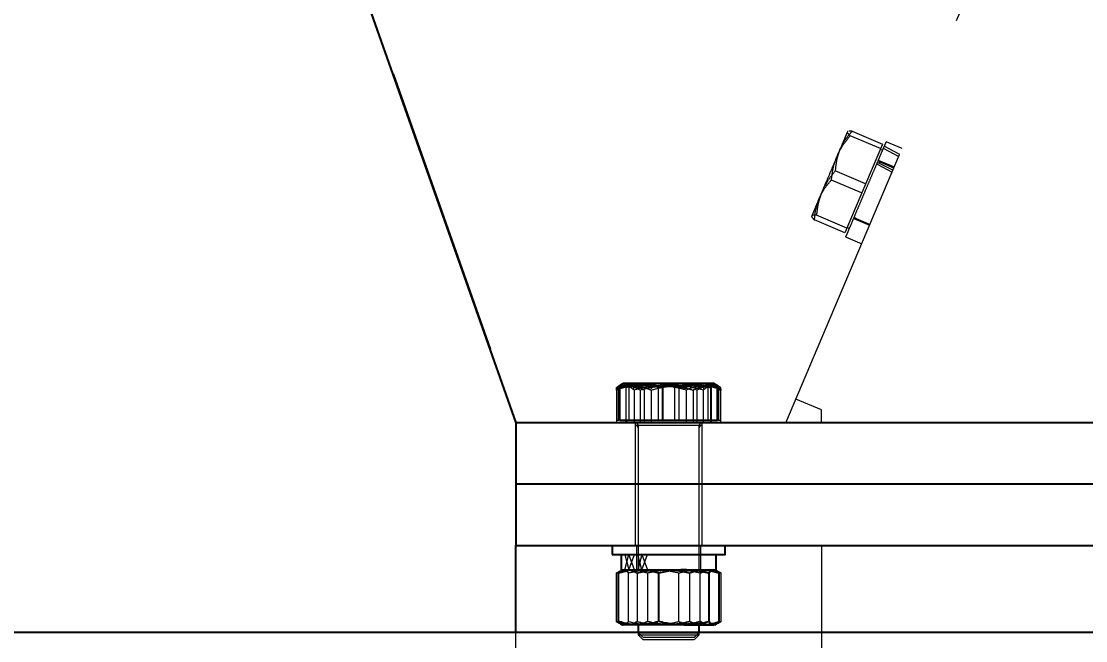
# Model space of a CAD drawing. Header units: millimetres. Extents: x 1293 to 41893, y 1011 to 26911.
# Drawn here: x 10869.3 to 11101.3, y 6717.1 to 6852 of the extents above; entities that cross this region are included whole.
import ezdxf

# ---------------------------------------------------------------- set-up
doc = ezdxf.new("R2010")
doc.units = ezdxf.units.MM
doc.header["$LTSCALE"] = 50
doc.linetypes.add('HIDDEN', pattern=[1.905, 1.27, -0.635])
doc.layers.add('CAPA_1', color=7, linetype='Continuous')
doc.layers.add('MAQUINAS', color=11, linetype='Continuous')
doc.styles.add('SLDTEXTSTYLE0', font='TXT', dxfattribs={"width": 0.75})
doc.dimstyles.new('SLDDIMSTYLE0', dxfattribs={"dimtxt": 100, "dimasz": 100, "dimexe": 0, "dimexo": 0.0625, "dimgap": 25, "dimtad": 2, "dimdec": 0, "dimlfac": 1.5, "dimrnd": 1e-09, "dimzin": 12, "dimdsep": 46, "dimtxsty": 'SLDTEXTSTYLE0', "dimsah": 1, "dimcen": 0.09, "dimadec": 0, "dimazin": 3, "dimtfac": 1, "dimtdec": 0, "dimtofl": 0, "dimtmove": 0, "dimatfit": 3, "dimfxl": 1, "dimfrac": 2, "dimtolj": 1, "dimtzin": 12, "dimarcsym": 0})

# ---------------------------------------------------------------- blocks, each defined once
blk = doc.blocks.new('_D_15')
at = {"layer": 'CAPA_1', "transparency": 16777216}
for p, q in [((6530.12, 8742.38), (6530.12, 9415.65)), ((16745.16, 6492), (16745.16, 9415.65)), ((6530.12, 9365.65), (16745.16, 9365.65))]:
    blk.add_line(p, q, dxfattribs=at)
for points in [[(6530.12, 9365.65), (6630.12, 9350.26), (6630.12, 9381.03)], [(16745.16, 9365.65), (16645.16, 9381.03), (16645.16, 9350.26)]]:
    blk.add_solid(points, dxfattribs=at)
at = {"layer": 'CAPA_1', "transparency": 16777216, "insert": (11452.92, 9494.55), "char_height": 100, "attachment_point": 1, "style": 'SLDTEXTSTYLE0'}
blk.add_mtext('15323', dxfattribs=at)

msp = doc.modelspace()

# ---------------------------------------------------------------- linework, layer by layer
at = {"color": 7, "linetype": 'Continuous', "lineweight": 25}
msp.add_line((11705.2958163, 6718.8595736), (10380.9601497, 6718.8595736), dxfattribs=at)
at = {"layer": 'MAQUINAS', "linetype": 'HIDDEN', "lineweight": 18}
for p, q in [((10823.7589542, 7199.8435755), (10977.2420113, 6764.5102403)), ((11035.908678, 6764.5102403), (11111.8380245, 6943.388571)), ((11049.4403653, 6827.9707419), (11049.3390216, 6827.9198196)), ((11049.4151405, 6828.0042163), (11049.3558955, 6827.9595719)), ((11050.3706097, 6828.0642101), (11049.6416182, 6828.0718658)), ((11050.3706097, 6828.0642101), (11056.9615803, 6825.2665091)), ((11056.9615803, 6825.2665091), (11048.7618528, 6805.9491617)), ((11056.5427277, 6824.2797541), (11049.951757, 6827.0774551)), ((11061.2735092, 6824.2660379), (11057.7510439, 6825.7612357)), ((11056.9604646, 6823.8987475), (11056.4694673, 6824.1071635)), ((11057.1625544, 6824.3748412), (11060.5464816, 6822.5532683)), ((11060.7388884, 6823.0065502), (11057.335699, 6824.7827443)), ((11055.7884818, 6820.8773271), (11059.0803938, 6819.0993818)), ((11055.9501079, 6821.2580943), (11059.2728005, 6819.5526636)), ((11059.5660142, 6820.2434317), (11056.1372076, 6821.6988737)), ((11059.4800533, 6820.0409206), (11056.448524, 6821.3277285)), ((11053.2805692, 6816.5945904), (11046.6895986, 6819.3922914)), ((11052.4428639, 6814.6210804), (11045.8518933, 6817.4187814)), ((11041.5412729, 6809.5494749), (11041.5503135, 6809.4758449)), ((11049.1807055, 6806.9359167), (11042.5897348, 6809.7336177)), ((11051.2387756, 6809.0543304), (11054.2703049, 6807.7675226)), ((11048.7618528, 6805.9491617), (11042.1708822, 6808.7468627)), ((11049.2539658, 6807.1085072), (11049.7449631, 6806.9000913)), ((11050.7555376, 6809.0204535), (11054.1843441, 6807.5650115)), ((11048.9543838, 6805.0376031), (11052.476849, 6803.5424053)), ((10999.8022453, 6772.1849655), (10999.0494855, 6771.6704096)), ((10999.0563779, 6771.9036411), (10999.0563779, 6772.2038096)), ((11000.393483, 6772.5635736), (10999.1177001, 6771.827)), ((10999.1310481, 6771.8038805), (11000.1726097, 6772.3139834)), ((10999.438464, 6765.0436403), (10999.438464, 6772.2038096)), ((11000.2999113, 6773.04295), (10999.7983218, 6772.7533572)), ((11000.3526929, 6772.364637), (11001.5139799, 6772.5635736)), ((11001.1463721, 6765.0436403), (11001.1463721, 6772.2038096)), ((11001.7551715, 6765.0436403), (11001.7551715, 6772.2038096)), ((11002.8268955, 6771.9020935), (11002.8268955, 6772.2038096)), ((11006.6229654, 6771.9011652), (11006.6229654, 6772.2038096)), ((11008.0767755, 6772.2038096), (11008.0767755, 6765.0436403)), ((11010.8500425, 6772.5635736), (11010.163894, 6772.509455)), ((11011.7589346, 6765.0436403), (11011.7589346, 6772.2038096)), ((11012.7101905, 6765.0436403), (11012.7101905, 6772.2038096)), ((11014.1640006, 6771.9011652), (11014.1640006, 6772.2038096)), ((11017.9600705, 6772.2038096), (11017.9600705, 6771.9020935)), ((11019.0317945, 6765.0436403), (11019.0317945, 6772.2038096)), ((11019.2729861, 6772.5635736), (11020.4342731, 6772.364637)), ((11021.6692659, 6771.827), (11020.393483, 6772.5635736)), ((11020.9886441, 6772.7533572), (11020.4870547, 6773.04295)), ((11020.6143563, 6772.3139834), (11021.6559179, 6771.8038805)), ((11020.9847207, 6772.1849655), (11021.7374805, 6771.6704096)), ((11021.348502, 6765.0436403), (11021.348502, 6772.2038096)), ((11021.7305881, 6771.9036411), (11021.7305881, 6772.2038096)), ((10999.0494855, 6771.6704096), (10999.0494855, 6764.5102403)), ((11002.8545908, 6771.6704096), (11002.8545908, 6764.5102403)), ((11004.1694413, 6771.6704096), (11004.1694413, 6764.5102403)), ((11005.0825603, 6771.6704096), (11005.0825603, 6764.5102403)), ((11006.5883778, 6771.6704096), (11006.5883778, 6764.5102403)), ((11014.1985882, 6771.6704096), (11014.1985882, 6764.5102403)), ((11015.7044057, 6771.6704096), (11015.7044057, 6764.5102403)), ((11016.6175247, 6771.6704096), (11015.864428, 6771.8402251)), ((11016.6175247, 6764.5102403), (11016.6175247, 6771.6704096)), ((11017.9323752, 6771.6704096), (11017.9323752, 6764.5102403)), ((11021.7374805, 6764.5102403), (11021.7374805, 6771.6704096)), ((11043.7268228, 6767.3400696), (11038.120085, 6769.7199887)), ((11043.7268228, 6764.5102403), (11043.7268228, 6767.3400696)), ((10999.5475872, 6765.0436403), (10999.0563779, 6765.0436403)), ((11021.7305881, 6765.0436403), (11021.2393788, 6765.0436403)), ((11003.0601497, 6764.5102403), (11003.0601497, 6737.8435736)), ((11017.7268163, 6763.9768403), (11003.0601497, 6763.9768403)), ((11003.7268163, 6763.9769069), (11003.7268163, 6732.5102403)), ((11017.0601497, 6732.5102403), (11017.0601497, 6763.9769069)), ((11017.7268163, 6737.8435736), (11017.7268163, 6764.5102403)), ((11003.393483, 6737.8435736), (11003.393483, 6735.8435736)), ((11017.393483, 6735.8435736), (11017.393483, 6737.8435736)), ((11043.7268228, 6737.8435736), (11043.7268228, 6384.5102403)), ((11000.8301347, 6732.5102403), (11001.7315733, 6735.8435736)), ((11000.8301347, 6735.8435736), (11001.7315733, 6732.5102403)), ((11001.7315733, 6732.5102403), (11002.9353237, 6735.8435736)), ((11002.9353237, 6732.5102403), (11001.7315733, 6735.8435736)), ((11003.3801497, 6735.8435736), (11003.3801497, 6732.5102403)), ((11004.522137, 6735.8435736), (11003.6949205, 6732.5102403)), ((11004.522137, 6732.5102403), (11003.6949205, 6735.8435736)), ((11004.522137, 6732.5102403), (11005.8001094, 6735.8435736)), ((11004.522137, 6735.8435736), (11005.8001094, 6732.5102403)), ((11017.4068163, 6732.5102403), (11017.4068163, 6735.8435736)), ((10998.9250595, 6731.7888598), (10998.9250595, 6721.2316207)), ((11000.1967095, 6732.4184833), (10999.4890312, 6732.0884875)), ((11001.6607092, 6721.2316207), (11001.6607092, 6731.7888598)), ((11003.4946055, 6731.7888598), (11003.4946055, 6721.2316207)), ((11005.823937, 6721.2316207), (11005.823937, 6731.7888598)), ((11012.5695724, 6731.7888598), (11012.5695724, 6721.2316207)), ((11014.963029, 6731.7888598), (11014.963029, 6721.2316207)), ((11017.2923605, 6721.2316207), (11017.2923605, 6731.7888598)), ((11021.2979348, 6732.0884875), (11020.5902565, 6732.4184833)), ((11021.8619065, 6721.2316207), (11021.8619065, 6731.7888598)), ((10999.4890312, 6720.9319931), (11000.1967095, 6720.6019973)), ((11020.5902565, 6720.6019973), (11021.2979348, 6720.9319931)), ((10977.0601733, 6693.4595736), (10977.0601733, 6718.8595736)), ((11003.7268163, 6718.8660569), (11003.7268163, 6718.3326569)), ((11003.7332992, 6718.8595736), (11004.749233, 6717.8435736)), ((11016.037733, 6717.8435736), (11017.0536668, 6718.8595736)), ((11017.0601497, 6718.3326569), (11017.0601497, 6718.8660569)), ((11003.7268163, 6718.3326569), (11004.749233, 6717.3101736)), ((11016.037733, 6717.3101736), (11017.0601497, 6718.3326569))]:
    msp.add_line(p, q, dxfattribs=at)
at = {"layer": 'MAQUINAS', "linetype": 'Continuous', "lineweight": 25}
for p, q in [((10872.9381282, 7060.1262403), (10977.0601523, 6764.5102329)), ((10999.7809205, 6765.0436403), (10999.7809205, 6772.2038096)), ((11000.393483, 6773.0969736), (11000.2999113, 6773.04295)), ((11009.0280314, 6772.2038096), (11009.0280314, 6765.0436403)), ((11019.6405939, 6765.0436403), (11019.6405939, 6772.2038096)), ((11020.3233197, 6773.0969736), (11020.4640919, 6773.0031773)), ((11020.4870547, 6773.04295), (11020.393483, 6773.0969736)), ((11020.6522, 6772.8778412), (11021.0060455, 6772.2038096)), ((11021.0060455, 6765.0436403), (11021.0060455, 6772.2038096)), ((11021.0060455, 6765.0436403), (10999.7809205, 6765.0436403)), ((11001.1601497, 6765.0436403), (11001.1601497, 6764.5102403)), ((11019.6268163, 6764.5102403), (11019.6268163, 6765.0436403)), ((11297.0601562, 6764.5102403), (10977.0601562, 6764.5102403)), ((10977.0601562, 6764.5102403), (10977.0601562, 6737.8435736)), ((11297.0601562, 6751.1769069), (10977.0601562, 6751.1769069)), ((10977.0601562, 6737.8435736), (11297.0601562, 6737.8435736)), ((10977.0601733, 6718.8595736), (10977.0601733, 6737.8435736)), ((10998.0601497, 6737.8435736), (10998.0601497, 6735.8435736)), ((11022.7268163, 6735.8435736), (11022.7268163, 6737.8435736)), ((11000.0468163, 6735.8435736), (11000.0468163, 6732.5102403)), ((11020.7401497, 6732.5102403), (11020.7401497, 6735.8435736)), ((10999.4846198, 6721.2316207), (10999.4846198, 6731.7888598)), ((11008.2173936, 6721.2316207), (11008.2173936, 6731.7888598)), ((11019.1262568, 6731.7888598), (11019.1262568, 6721.2316207)), ((11021.3023462, 6731.7888598), (11021.3023462, 6721.2316207)), ((11000.1967095, 6720.6019973), (11000.393483, 6720.5102403)), ((11003.7268163, 6720.5102403), (11003.7268163, 6718.8660569)), ((11003.7268163, 6718.8660569), (11003.7332992, 6718.8595736)), ((11017.0536668, 6718.8595736), (11017.0601497, 6718.8660569)), ((11017.0601497, 6718.8660569), (11017.0601497, 6720.5102403)), ((11020.393483, 6720.5102403), (11020.5902565, 6720.6019973))]:
    msp.add_line(p, q, dxfattribs=at)
at = {"layer": 'MAQUINAS', "linetype": 'HIDDEN', "lineweight": 18}
for centre, start, end in [((11056.6569139, 6821.8186644), 192.979800597, 247), ((11051.0303857, 6808.5633945), 67, 121.020199402), ((11003.193483, 6763.9769069), 0, 90), ((11003.193483, 6763.4435069), 0, 90), ((11017.593483, 6763.9769069), 90, 180), ((11017.593483, 6763.4435069), 90, 180)]:
    msp.add_arc(centre, 0.5333333, start, end, dxfattribs=at)
for points in [[(11049.3390216, 6827.9198196), (11049.2816729, 6827.7847145), (11049.1669754, 6827.5145043), (11048.668526, 6826.3402311), (11047.9775202, 6824.7123233), (11047.378949, 6823.302178), (11047.0796634, 6822.5971053)], [(11047.0796634, 6822.5971053), (11046.7588506, 6821.8413176), (11046.1172249, 6820.3297423), (11045.0821954, 6817.8913655), (11044.0690764, 6815.5046067), (11043.4825094, 6814.1227416), (11043.189226, 6813.4318091)], [(11012.2603765, 6772.5635736), (11011.3901752, 6772.5635736), (11009.6497725, 6772.5635736), (11007.0649906, 6772.5635736), (11004.6792565, 6772.5635736), (11003.4390399, 6772.5635736), (11002.8189316, 6772.5635736)], [(11019.8349278, 6772.5635736), (11019.4848647, 6772.5635736), (11018.7847385, 6772.5635736), (11016.9880827, 6772.5635736), (11014.7970619, 6772.5635736), (11013.1059383, 6772.5635736), (11012.2603765, 6772.5635736)]]:
    msp.add_open_spline(points, degree=3, dxfattribs=at)
for points, knots in [([(11047.7079424, 6824.0772378), (11048.0434355, 6824.7607022), (11048.74779, 6826.1956084), (11049.812851, 6827.4219769), (11050.3706097, 6828.0642101)], [0, 0, 0, 0, 0.476312925, 1, 1, 1, 1]), ([(11049.951757, 6827.0774551), (11049.7461172, 6827.2647618), (11049.3534402, 6827.6224309), (11049.3436736, 6827.8238711), (11049.3390216, 6827.9198196)], [0, 0, 0, 0, 0.523687075, 1, 1, 1, 1]), ([(11047.0796634, 6822.5971053), (11047.4489561, 6823.3601965), (11048.2242715, 6824.9622762), (11049.358025, 6826.3504739), (11049.951757, 6827.0774551)], [0, 0, 0, 0, 0.476312925, 1, 1, 1, 1]), ([(11057.7351325, 6825.7237506), (11057.7328088, 6825.7182763), (11057.7273385, 6825.7053892), (11057.5266638, 6825.2326292), (11057.1715563, 6824.3960482), (11056.6680514, 6823.2098652), (11056.042055, 6821.7351101), (11055.3150821, 6820.0224692), (11054.5148282, 6818.1371892), (11053.671084, 6816.1494523), (11052.8154443, 6814.1336917), (11051.9798832, 6812.1652329), (11051.1957094, 6810.3178352), (11050.4920321, 6808.6600755), (11049.8959762, 6807.2558559), (11049.4268152, 6806.1505816), (11049.1133573, 6805.4121213), (11048.9577893, 6805.045626), (11048.9707517, 6805.0761634), (11048.9749652, 6805.0860898)], [0, 0, 0, 0, 0.0455301983, 0.1071820525, 0.1688339068, 0.230485761, 0.2921376152, 0.3537894694, 0.4154413236, 0.4770931779, 0.5387450321, 0.6003968863, 0.6620487405, 0.7237005947, 0.785352449, 0.8470043032, 0.9086561574, 0.9703080116, 1, 1, 1, 1]), ([(11047.7079424, 6824.0772378), (11047.4493523, 6823.3611299), (11046.9064529, 6821.85769), (11046.7641308, 6820.2396422), (11046.6895986, 6819.3922914)], [0, 0, 0, 0, 0.47631292503, 1, 1, 1, 1]), ([(11045.8518933, 6817.4187814), (11045.9623989, 6818.3508801), (11046.1734135, 6820.1307573), (11046.7872738, 6821.8013706), (11047.0796634, 6822.5971053)], [0, 0, 0, 0, 0.523687075, 1, 1, 1, 1]), ([(11046.6895986, 6819.3922914), (11046.0958666, 6818.6653102), (11044.9621131, 6817.2771124), (11044.1867977, 6815.6750328), (11043.8175049, 6814.9119416)], [0, 0, 0, 0, 0.523687075, 1, 1, 1, 1]), ([(11043.189226, 6813.4318091), (11043.5247191, 6814.1152735), (11044.2290736, 6815.5501797), (11045.2941346, 6816.7765482), (11045.8518933, 6817.4187814)], [0, 0, 0, 0, 0.476312925, 1, 1, 1, 1]), ([(11043.8175049, 6814.9119416), (11043.5251153, 6814.1162069), (11042.911255, 6812.4455936), (11042.7002404, 6810.6657164), (11042.5897348, 6809.7336177)], [0, 0, 0, 0, 0.476312925, 1, 1, 1, 1]), ([(11043.189226, 6813.4318091), (11042.9254663, 6812.8104302), (11042.397947, 6811.5676725), (11041.8658002, 6810.3140134), (11041.5669208, 6809.6098975), (11041.5704743, 6809.6182692), (11041.571868, 6809.6215525)], [0, 0, 0, 0, 0.27432862276, 0.54865724553, 0.82298586829, 1, 1, 1, 1]), ([(11042.1708822, 6808.7468627), (11042.2454144, 6809.5942135), (11042.3877365, 6811.2122613), (11042.930636, 6812.7157012), (11043.189226, 6813.4318091)], [0, 0, 0, 0, 0.523687075, 1, 1, 1, 1]), ([(11042.5897348, 6809.7336177), (11042.3121483, 6809.7514285), (11041.7820863, 6809.7854389), (11041.6303979, 6809.6525323), (11041.5581468, 6809.5892272)], [0, 0, 0, 0, 0.523687075, 1, 1, 1, 1]), ([(11041.5919155, 6809.480953), (11041.5990285, 6809.4154992), (11041.6179, 6809.241843), (11041.9585985, 6808.9368801), (11042.1708822, 6808.7468627)], [0, 0, 0, 0, 0.3769163536, 1, 1, 1, 1]), ([(11001.9705394, 6772.5635736), (11001.4682863, 6772.5218013), (11000.413826, 6772.4341021), (10999.3930735, 6771.9328887), (10998.8585186, 6771.6704096)], [0, 0, 0, 0, 0.476312925, 1, 1, 1, 1]), ([(10999.0494855, 6771.6704096), (10999.696967, 6771.9328887), (11000.933357, 6772.4341021), (11002.2105758, 6772.5218013), (11002.8189316, 6772.5635736)], [0, 0, 0, 0, 0.523687075, 1, 1, 1, 1]), ([(10999.0563779, 6772.2038096), (10999.706238, 6772.4662887), (11000.9471701, 6772.9675021), (11002.229081, 6773.0552013), (11002.8396717, 6773.0969736)], [0, 0, 0, 0, 0.523687075, 1, 1, 1, 1]), ([(11000.9416367, 6773.0969736), (11000.6373724, 6773.0552013), (10999.9985814, 6772.9675021), (10999.3802107, 6772.4662887), (10999.0563779, 6772.2038096)], [0, 0, 0, 0, 0.476312925, 1, 1, 1, 1]), ([(10999.438464, 6772.2038096), (11000.1803696, 6772.4662887), (11001.5970661, 6772.9675021), (11003.0605456, 6773.0552013), (11003.7576197, 6773.0969736)], [0, 0, 0, 0, 0.523687075, 1, 1, 1, 1]), ([(11000.5968178, 6773.0969736), (11000.4098695, 6773.0552013), (11000.0173792, 6772.9675021), (10999.6374356, 6772.4662887), (10999.438464, 6772.2038096)], [0, 0, 0, 0, 0.476312925, 1, 1, 1, 1]), ([(11002.8189316, 6772.5635736), (11002.3040513, 6772.5635736), (11001.2742907, 6772.5635736), (11000.4888474, 6772.5635736), (11000.4704366, 6772.5635736), (11000.4627433, 6772.5635736)], [0, 0, 0, 0, 0.36794280701, 0.73588561401, 1, 1, 1, 1]), ([(11001.1463721, 6772.2038096), (11001.0290996, 6772.4662887), (11000.8051635, 6772.9675021), (11000.5738323, 6773.0552013), (11000.4636463, 6773.0969736)], [0, 0, 0, 0, 0.523687075, 1, 1, 1, 1]), ([(11001.7551715, 6772.2038096), (11001.5562, 6772.4662887), (11001.1762563, 6772.9675021), (11000.783766, 6773.0552013), (11000.5968178, 6773.0969736)], [0, 0, 0, 0, 0.523687075, 1, 1, 1, 1]), ([(11002.8268955, 6772.2038096), (11002.5030627, 6772.4662887), (11001.884692, 6772.9675021), (11001.2459011, 6773.0552013), (11000.9416367, 6773.0969736)], [0, 0, 0, 0, 0.523687075, 1, 1, 1, 1]), ([(11002.8545908, 6771.6704096), (11002.5277874, 6771.9328887), (11001.9037443, 6772.4341021), (11001.2590936, 6772.5218013), (11000.9520382, 6772.5635736)], [0, 0, 0, 0, 0.523687075, 1, 1, 1, 1]), ([(11006.4526534, 6773.0969736), (11005.5962657, 6773.0552013), (11003.798314, 6772.9675021), (11002.0578373, 6772.4662887), (11001.1463721, 6772.2038096)], [0, 0, 0, 0, 0.476312925, 1, 1, 1, 1]), ([(11001.5139799, 6772.5635736), (11001.9425483, 6772.5218013), (11002.8423105, 6772.4341021), (11003.7133101, 6771.9328887), (11004.1694413, 6771.6704096)], [0, 0, 0, 0, 0.476312925, 1, 1, 1, 1]), ([(11007.232681, 6773.0969736), (11006.3486586, 6773.0552013), (11004.4926888, 6772.9675021), (11002.6960487, 6772.4662887), (11001.7551715, 6772.2038096)], [0, 0, 0, 0, 0.476312925, 1, 1, 1, 1]), ([(11005.0825603, 6771.6704096), (11004.5480054, 6771.9328887), (11003.5272529, 6772.4341021), (11002.4727925, 6772.5218013), (11001.9705394, 6772.5635736)], [0, 0, 0, 0, 0.523687075, 1, 1, 1, 1]), ([(11002.8189316, 6772.5635736), (11003.4272875, 6772.5218013), (11004.7045063, 6772.4341021), (11005.9408963, 6771.9328887), (11006.5883778, 6771.6704096)], [0, 0, 0, 0, 0.47631292503, 1, 1, 1, 1]), ([(11008.495448, 6773.0969736), (11007.5805929, 6773.0552013), (11005.6598912, 6772.9675021), (11003.8005884, 6772.4662887), (11002.8268955, 6772.2038096)], [0, 0, 0, 0, 0.476312925, 1, 1, 1, 1]), ([(11002.8396717, 6773.0969736), (11003.4502624, 6773.0552013), (11004.7321733, 6772.9675021), (11005.9731053, 6772.4662887), (11006.6229654, 6772.2038096)], [0, 0, 0, 0, 0.476312925, 1, 1, 1, 1]), ([(11008.5265895, 6772.5635736), (11007.6111782, 6772.5218013), (11005.6893088, 6772.4341021), (11003.8288756, 6771.9328887), (11002.8545908, 6771.6704096)], [0, 0, 0, 0, 0.476312925, 1, 1, 1, 1]), ([(11008.0767755, 6772.2038096), (11007.3348698, 6772.4662887), (11005.9181733, 6772.9675021), (11004.4546939, 6773.0552013), (11003.7576197, 6773.0969736)], [0, 0, 0, 0, 0.523687075, 1, 1, 1, 1]), ([(11004.1694413, 6771.6704096), (11005.1601274, 6771.9328887), (11007.0518795, 6772.4341021), (11009.006102, 6772.5218013), (11009.9369235, 6772.5635736)], [0, 0, 0, 0, 0.523687075, 1, 1, 1, 1]), ([(11011.7589346, 6772.2038096), (11010.8474695, 6772.4662887), (11009.1069927, 6772.9675021), (11007.309041, 6773.0552013), (11006.4526534, 6773.0969736)], [0, 0, 0, 0, 0.523687075, 1, 1, 1, 1]), ([(11006.5883778, 6771.6704096), (11007.5626626, 6771.9328887), (11009.4230958, 6772.4341021), (11011.3449652, 6772.5218013), (11012.2603765, 6772.5635736)], [0, 0, 0, 0, 0.523687075, 1, 1, 1, 1]), ([(11006.6229654, 6772.2038096), (11007.5966583, 6772.4662887), (11009.4559611, 6772.9675021), (11011.3766629, 6773.0552013), (11012.291518, 6773.0969736)], [0, 0, 0, 0, 0.523687075, 1, 1, 1, 1]), ([(11012.7101905, 6772.2038096), (11011.7693133, 6772.4662887), (11009.9726732, 6772.9675021), (11008.1167034, 6773.0552013), (11007.232681, 6773.0969736)], [0, 0, 0, 0, 0.523687075, 1, 1, 1, 1]), ([(11013.554285, 6773.0969736), (11012.6702626, 6773.0552013), (11010.8142928, 6772.9675021), (11009.0176527, 6772.4662887), (11008.0767755, 6772.2038096)], [0, 0, 0, 0, 0.476312925, 1, 1, 1, 1]), ([(11014.1640006, 6772.2038096), (11013.1903077, 6772.4662887), (11011.3310049, 6772.9675021), (11009.4103031, 6773.0552013), (11008.495448, 6773.0969736)], [0, 0, 0, 0, 0.523687075, 1, 1, 1, 1]), ([(11014.1985882, 6771.6704096), (11013.2243034, 6771.9328887), (11011.3638702, 6772.4341021), (11009.4420008, 6772.5218013), (11008.5265895, 6772.5635736)], [0, 0, 0, 0, 0.523687075, 1, 1, 1, 1]), ([(11009.9369235, 6772.5635736), (11010.867745, 6772.5218013), (11012.8219675, 6772.4341021), (11014.7137196, 6771.9328887), (11015.7044057, 6771.6704096)], [0, 0, 0, 0, 0.476312925, 1, 1, 1, 1]), ([(11016.3824901, 6773.0969736), (11015.6362884, 6773.0552013), (11014.0696678, 6772.9675021), (11012.5531273, 6772.4662887), (11011.7589346, 6772.2038096)], [0, 0, 0, 0, 0.476312925, 1, 1, 1, 1]), ([(11017.9323752, 6771.6704096), (11016.9580904, 6771.9328887), (11015.0976572, 6772.4341021), (11013.1757877, 6772.5218013), (11012.2603765, 6772.5635736)], [0, 0, 0, 0, 0.523687075, 1, 1, 1, 1]), ([(11017.9600705, 6772.2038096), (11016.9863776, 6772.4662887), (11015.1270748, 6772.9675021), (11013.206373, 6773.0552013), (11012.291518, 6773.0969736)], [0, 0, 0, 0, 0.523687075, 1, 1, 1, 1]), ([(11017.0293463, 6773.0969736), (11016.3322721, 6773.0552013), (11014.8687926, 6772.9675021), (11013.4520962, 6772.4662887), (11012.7101905, 6772.2038096)], [0, 0, 0, 0, 0.476312925, 1, 1, 1, 1]), ([(11013.554285, 6773.0969736), (11014.4383074, 6773.0552013), (11016.2942771, 6772.9675021), (11018.0909173, 6772.4662887), (11019.0317945, 6772.2038096)], [0, 0, 0, 0, 0.476312925, 1, 1, 1, 1]), ([(11017.9472943, 6773.0969736), (11017.3367036, 6773.0552013), (11016.0547927, 6772.9675021), (11014.8138606, 6772.4662887), (11014.1640006, 6772.2038096)], [0, 0, 0, 0, 0.476312925, 1, 1, 1, 1]), ([(11017.9680343, 6772.5635736), (11017.3596785, 6772.5218013), (11016.0824597, 6772.4341021), (11014.8460697, 6771.9328887), (11014.1985882, 6771.6704096)], [0, 0, 0, 0, 0.476312925, 1, 1, 1, 1]), ([(11015.7044057, 6771.6704096), (11016.2389606, 6771.9328887), (11017.2597131, 6772.4341021), (11018.3141735, 6772.5218013), (11018.8164266, 6772.5635736)], [0, 0, 0, 0, 0.523687075, 1, 1, 1, 1]), ([(11021.0060455, 6772.2038096), (11020.2118528, 6772.4662887), (11018.6953123, 6772.9675021), (11017.1286917, 6773.0552013), (11016.3824901, 6773.0969736)], [0, 0, 0, 0, 0.523687075, 1, 1, 1, 1]), ([(11019.2729861, 6772.5635736), (11018.8444177, 6772.5218013), (11017.9446555, 6772.4341021), (11017.0736559, 6771.9328887), (11016.6175247, 6771.6704096)], [0, 0, 0, 0, 0.476312925, 1, 1, 1, 1]), ([(11021.348502, 6772.2038096), (11020.6065964, 6772.4662887), (11019.1898999, 6772.9675021), (11017.7264204, 6773.0552013), (11017.0293463, 6773.0969736)], [0, 0, 0, 0, 0.52368707497, 1, 1, 1, 1]), ([(11019.8349278, 6772.5635736), (11019.5278724, 6772.5218013), (11018.8832217, 6772.4341021), (11018.2591786, 6771.9328887), (11017.9323752, 6771.6704096)], [0, 0, 0, 0, 0.476312925, 1, 1, 1, 1]), ([(11021.7305881, 6772.2038096), (11021.080728, 6772.4662887), (11019.8397959, 6772.9675021), (11018.557885, 6773.0552013), (11017.9472943, 6773.0969736)], [0, 0, 0, 0, 0.523687075, 1, 1, 1, 1]), ([(11019.8453293, 6773.0969736), (11019.5410649, 6773.0552013), (11018.902274, 6772.9675021), (11018.2839033, 6772.4662887), (11017.9600705, 6772.2038096)], [0, 0, 0, 0, 0.476312925, 1, 1, 1, 1]), ([(11021.7374805, 6771.6704096), (11021.089999, 6771.9328887), (11019.853609, 6772.4341021), (11018.5763902, 6772.5218013), (11017.9680343, 6772.5635736)], [0, 0, 0, 0, 0.523687075, 1, 1, 1, 1]), ([(11021.9284474, 6771.6704096), (11021.3938925, 6771.9328887), (11020.37314, 6772.4341021), (11019.3186797, 6772.5218013), (11018.8164266, 6772.5635736)], [0, 0, 0, 0, 0.523687075, 1, 1, 1, 1]), ([(11019.0317945, 6772.2038096), (11019.230766, 6772.4662887), (11019.6107097, 6772.9675021), (11020.0032, 6773.0552013), (11020.1901482, 6773.0969736)], [0, 0, 0, 0, 0.523687075, 1, 1, 1, 1]), ([(11020.3242227, 6772.5635736), (11020.3452194, 6772.5635736), (11020.4406236, 6772.5635736), (11020.1003294, 6772.5635736), (11019.8349278, 6772.5635736)], [0, 0, 0, 0, 0.2200821391, 1, 1, 1, 1]), ([(11019.8453293, 6773.0969736), (11020.1495936, 6773.0552013), (11020.7883846, 6772.9675021), (11021.4067553, 6772.4662887), (11021.7305881, 6772.2038096)], [0, 0, 0, 0, 0.476312925, 1, 1, 1, 1]), ([(11020.1901482, 6773.0969736), (11020.3770965, 6773.0552013), (11020.7695868, 6772.9675021), (11021.1495304, 6772.4662887), (11021.348502, 6772.2038096)], [0, 0, 0, 0, 0.476312925, 1, 1, 1, 1]), ([(10998.9250595, 6731.7888598), (10999.5187552, 6732.000873), (11000.6564458, 6732.4071508), (11001.8187393, 6732.4768927), (11002.3744982, 6732.5102403)], [0, 0, 0, 0, 0.52184290167, 1, 1, 1, 1]), ([(10998.9250595, 6731.7888598), (10999.3183003, 6732.000873), (11000.0718619, 6732.4071508), (11000.8417196, 6732.4768927), (11001.2098325, 6732.5102403)], [0, 0, 0, 0, 0.5218429017, 1, 1, 1, 1]), ([(10998.9293814, 6731.7888598), (10999.5256008, 6732.000873), (11000.6681275, 6732.4071508), (11001.8353617, 6732.4768927), (11002.393483, 6732.5102403)], [0, 0, 0, 0, 0.5218429017, 1, 1, 1, 1]), ([(11001.1973306, 6732.5102403), (11000.8314908, 6732.4859943), (11000.2667829, 6732.4485683), (10999.7140143, 6732.1627519), (10999.5193508, 6732.0620985)], [0, 0, 0, 0, 0.6478390953, 1, 1, 1, 1]), ([(11000.5726645, 6732.5102403), (11000.7479656, 6732.4768927), (11001.1145839, 6732.4071508), (11001.4734418, 6732.000873), (11001.6607092, 6731.7888598)], [0, 0, 0, 0, 0.4781570983, 1, 1, 1, 1]), ([(11003.4652798, 6731.7888598), (11003.0749346, 6732.000873), (11002.3269218, 6732.4071508), (11001.5627329, 6732.4768927), (11001.1973306, 6732.5102403)], [0, 0, 0, 0, 0.5218429017, 1, 1, 1, 1]), ([(11001.2098325, 6732.5102403), (11001.5779454, 6732.4768927), (11002.3478031, 6732.4071508), (11003.1013647, 6732.000873), (11003.4946055, 6731.7888598)], [0, 0, 0, 0, 0.4781570983, 1, 1, 1, 1]), ([(11007.1151408, 6732.5102403), (11006.236346, 6732.4768927), (11004.3984671, 6732.4071508), (11002.5994917, 6732.000873), (11001.6607092, 6731.7888598)], [0, 0, 0, 0, 0.4781570983, 1, 1, 1, 1]), ([(11002.3744982, 6732.5102403), (11002.9302571, 6732.4768927), (11004.0925507, 6732.4071508), (11005.2302412, 6732.000873), (11005.823937, 6731.7888598)], [0, 0, 0, 0, 0.4781570983, 1, 1, 1, 1]), ([(11002.393483, 6732.5102403), (11002.9516043, 6732.4768927), (11004.1188385, 6732.4071508), (11005.2613652, 6732.000873), (11005.8575846, 6731.7888598)], [0, 0, 0, 0, 0.4781570983, 1, 1, 1, 1]), ([(11009.1973306, 6732.5102403), (11008.2738069, 6732.4768927), (11006.3423838, 6732.4071508), (11004.4518444, 6732.000873), (11003.4652798, 6731.7888598)], [0, 0, 0, 0, 0.4781570983, 1, 1, 1, 1]), ([(11003.4946055, 6731.7888598), (11004.481542, 6732.000873), (11006.3727942, 6732.4071508), (11008.3049454, 6732.4768927), (11009.2288173, 6732.5102403)], [0, 0, 0, 0, 0.5218429017, 1, 1, 1, 1]), ([(11011.5581487, 6732.5102403), (11010.6342769, 6732.4768927), (11008.7021257, 6732.4071508), (11006.8108735, 6732.000873), (11005.823937, 6731.7888598)], [0, 0, 0, 0, 0.4781570983, 1, 1, 1, 1]), ([(11011.5896354, 6732.5102403), (11010.6661118, 6732.4768927), (11008.7346887, 6732.4071508), (11006.8441492, 6732.000873), (11005.8575846, 6731.7888598)], [0, 0, 0, 0, 0.4781570983, 1, 1, 1, 1]), ([(11012.5695724, 6731.7888598), (11011.6307899, 6732.000873), (11009.8318145, 6732.4071508), (11007.9939357, 6732.4768927), (11007.1151408, 6732.5102403)], [0, 0, 0, 0, 0.5218429017, 1, 1, 1, 1]), ([(11014.9293814, 6731.7888598), (11013.9428168, 6732.000873), (11012.0522773, 6732.4071508), (11010.1208542, 6732.4768927), (11009.1973306, 6732.5102403)], [0, 0, 0, 0, 0.5218429017, 1, 1, 1, 1]), ([(11009.2288173, 6732.5102403), (11010.1526891, 6732.4768927), (11012.0848403, 6732.4071508), (11013.9760925, 6732.000873), (11014.963029, 6731.7888598)], [0, 0, 0, 0, 0.4781570983, 1, 1, 1, 1]), ([(11017.2923605, 6731.7888598), (11016.305424, 6732.000873), (11014.4141718, 6732.4071508), (11012.4820206, 6732.4768927), (11011.5581487, 6732.5102403)], [0, 0, 0, 0, 0.5218429017, 1, 1, 1, 1]), ([(11017.3216862, 6731.7888598), (11016.3351216, 6732.000873), (11014.4445822, 6732.4071508), (11012.5131591, 6732.4768927), (11011.5896354, 6732.5102403)], [0, 0, 0, 0, 0.5218429017, 1, 1, 1, 1]), ([(11012.5695724, 6731.7888598), (11013.3210875, 6732.000873), (11014.761205, 6732.4071508), (11016.2324656, 6732.4768927), (11016.9359593, 6732.5102403)], [0, 0, 0, 0, 0.5218429017, 1, 1, 1, 1]), ([(11018.393483, 6732.5102403), (11017.8353617, 6732.4768927), (11016.6681275, 6732.4071508), (11015.5256008, 6732.000873), (11014.9293814, 6731.7888598)], [0, 0, 0, 0, 0.47815709833, 1, 1, 1, 1]), ([(11014.963029, 6731.7888598), (11015.5567248, 6732.000873), (11016.6944153, 6732.4071508), (11017.8567089, 6732.4768927), (11018.4124678, 6732.5102403)], [0, 0, 0, 0, 0.5218429017, 1, 1, 1, 1]), ([(11016.9359593, 6732.5102403), (11017.639453, 6732.4768927), (11019.1107136, 6732.4071508), (11020.5508311, 6732.000873), (11021.3023462, 6731.7888598)], [0, 0, 0, 0, 0.47815709833, 1, 1, 1, 1]), ([(11019.5771335, 6732.5102403), (11019.2090206, 6732.4768927), (11018.4391629, 6732.4071508), (11017.6856013, 6732.000873), (11017.2923605, 6731.7888598)], [0, 0, 0, 0, 0.4781570983, 1, 1, 1, 1]), ([(11017.3216862, 6731.7888598), (11017.7120314, 6732.000873), (11018.4600442, 6732.4071508), (11019.2242331, 6732.4768927), (11019.5896354, 6732.5102403)], [0, 0, 0, 0, 0.5218429017, 1, 1, 1, 1]), ([(11021.8575846, 6731.7888598), (11021.2613652, 6732.000873), (11020.1188385, 6732.4071508), (11018.9516043, 6732.4768927), (11018.393483, 6732.5102403)], [0, 0, 0, 0, 0.5218429017, 1, 1, 1, 1]), ([(11018.4124678, 6732.5102403), (11018.9682267, 6732.4768927), (11020.1305202, 6732.4071508), (11021.2682108, 6732.000873), (11021.8619065, 6731.7888598)], [0, 0, 0, 0, 0.4781570983, 1, 1, 1, 1]), ([(11021.8619065, 6731.7888598), (11021.4686657, 6732.000873), (11020.7151041, 6732.4071508), (11019.9452464, 6732.4768927), (11019.5771335, 6732.5102403)], [0, 0, 0, 0, 0.5218429017, 1, 1, 1, 1]), ([(11019.5896354, 6732.5102403), (11019.9554752, 6732.4859943), (11020.5201831, 6732.4485683), (11021.0729517, 6732.1627519), (11021.2676152, 6732.0620985)], [0, 0, 0, 0, 0.6478390953, 1, 1, 1, 1]), ([(11002.3744982, 6720.5102403), (11001.8187393, 6720.5435879), (11000.6564458, 6720.6133298), (10999.5187552, 6721.0196075), (10998.9250595, 6721.2316207)], [0, 0, 0, 0, 0.4781570983, 1, 1, 1, 1]), ([(10998.9250595, 6721.2316207), (10999.3183003, 6721.0196075), (11000.0718619, 6720.6133298), (11000.8417196, 6720.5435879), (11001.2098325, 6720.5102403)], [0, 0, 0, 0, 0.5218429017, 1, 1, 1, 1]), ([(10998.9293814, 6721.2316207), (10999.5256008, 6721.0196075), (11000.6681275, 6720.6133298), (11001.8353617, 6720.5435879), (11002.393483, 6720.5102403)], [0, 0, 0, 0, 0.5218429017, 1, 1, 1, 1]), ([(11001.1973306, 6720.5102403), (11000.8314908, 6720.5344863), (11000.2667829, 6720.5719123), (10999.7140143, 6720.8577287), (10999.5193508, 6720.958382)], [0, 0, 0, 0, 0.6478390953, 1, 1, 1, 1]), ([(11000.5726645, 6720.5102403), (11000.7479656, 6720.5435879), (11001.1145839, 6720.6133298), (11001.4734418, 6721.0196075), (11001.6607092, 6721.2316207)], [0, 0, 0, 0, 0.4781570983, 1, 1, 1, 1]), ([(11001.1973306, 6720.5102403), (11001.5627329, 6720.5435879), (11002.3269218, 6720.6133298), (11003.0749346, 6721.0196075), (11003.4652798, 6721.2316207)], [0, 0, 0, 0, 0.4781570983, 1, 1, 1, 1]), ([(11001.2098325, 6720.5102403), (11001.5779454, 6720.5435879), (11002.3478031, 6720.6133298), (11003.1013647, 6721.0196075), (11003.4946055, 6721.2316207)], [0, 0, 0, 0, 0.4781570983, 1, 1, 1, 1]), ([(11001.6607092, 6721.2316207), (11002.5994917, 6721.0196075), (11004.3984671, 6720.6133298), (11006.236346, 6720.5435879), (11007.1151408, 6720.5102403)], [0, 0, 0, 0, 0.5218429017, 1, 1, 1, 1]), ([(11005.823937, 6721.2316207), (11005.2302412, 6721.0196075), (11004.0925507, 6720.6133298), (11002.9302571, 6720.5435879), (11002.3744982, 6720.5102403)], [0, 0, 0, 0, 0.5218429017, 1, 1, 1, 1]), ([(11002.393483, 6720.5102403), (11002.9516043, 6720.5435879), (11004.1188385, 6720.6133298), (11005.2613652, 6721.0196075), (11005.8575846, 6721.2316207)], [0, 0, 0, 0, 0.4781570983, 1, 1, 1, 1]), ([(11003.4652798, 6721.2316207), (11004.4518444, 6721.0196075), (11006.3423838, 6720.6133298), (11008.2738069, 6720.5435879), (11009.1973306, 6720.5102403)], [0, 0, 0, 0, 0.5218429017, 1, 1, 1, 1]), ([(11003.4946055, 6721.2316207), (11004.481542, 6721.0196075), (11006.3727942, 6720.6133298), (11008.3049454, 6720.5435879), (11009.2288173, 6720.5102403)], [0, 0, 0, 0, 0.5218429017, 1, 1, 1, 1]), ([(11011.5581487, 6720.5102403), (11010.6342769, 6720.5435879), (11008.7021257, 6720.6133298), (11006.8108735, 6721.0196075), (11005.823937, 6721.2316207)], [0, 0, 0, 0, 0.4781570983, 1, 1, 1, 1]), ([(11005.8575846, 6721.2316207), (11006.8441492, 6721.0196075), (11008.7346887, 6720.6133298), (11010.6661118, 6720.5435879), (11011.5896354, 6720.5102403)], [0, 0, 0, 0, 0.5218429017, 1, 1, 1, 1]), ([(11007.1151408, 6720.5102403), (11007.9939357, 6720.5435879), (11009.8318145, 6720.6133298), (11011.6307899, 6721.0196075), (11012.5695724, 6721.2316207)], [0, 0, 0, 0, 0.47815709833, 1, 1, 1, 1]), ([(11014.9293814, 6721.2316207), (11013.9428168, 6721.0196075), (11012.0522773, 6720.6133298), (11010.1208542, 6720.5435879), (11009.1973306, 6720.5102403)], [0, 0, 0, 0, 0.5218429017, 1, 1, 1, 1]), ([(11009.2288173, 6720.5102403), (11010.1526891, 6720.5435879), (11012.0848403, 6720.6133298), (11013.9760925, 6721.0196075), (11014.963029, 6721.2316207)], [0, 0, 0, 0, 0.4781570983, 1, 1, 1, 1]), ([(11017.2923605, 6721.2316207), (11016.305424, 6721.0196075), (11014.4141718, 6720.6133298), (11012.4820206, 6720.5435879), (11011.5581487, 6720.5102403)], [0, 0, 0, 0, 0.5218429017, 1, 1, 1, 1]), ([(11011.5896354, 6720.5102403), (11012.5131591, 6720.5435879), (11014.4445822, 6720.6133298), (11016.3351216, 6721.0196075), (11017.3216862, 6721.2316207)], [0, 0, 0, 0, 0.4781570983, 1, 1, 1, 1]), ([(11012.5695724, 6721.2316207), (11013.3210875, 6721.0196075), (11014.761205, 6720.6133298), (11016.2324656, 6720.5435879), (11016.9359593, 6720.5102403)], [0, 0, 0, 0, 0.5218429017, 1, 1, 1, 1]), ([(11018.393483, 6720.5102403), (11017.8353617, 6720.5435879), (11016.6681275, 6720.6133298), (11015.5256008, 6721.0196075), (11014.9293814, 6721.2316207)], [0, 0, 0, 0, 0.4781570983, 1, 1, 1, 1]), ([(11014.963029, 6721.2316207), (11015.5567248, 6721.0196075), (11016.6944153, 6720.6133298), (11017.8567089, 6720.5435879), (11018.4124678, 6720.5102403)], [0, 0, 0, 0, 0.5218429017, 1, 1, 1, 1]), ([(11016.9359593, 6720.5102403), (11017.639453, 6720.5435879), (11019.1107136, 6720.6133298), (11020.5508311, 6721.0196075), (11021.3023462, 6721.2316207)], [0, 0, 0, 0, 0.4781570983, 1, 1, 1, 1]), ([(11019.5771335, 6720.5102403), (11019.2090206, 6720.5435879), (11018.4391629, 6720.6133298), (11017.6856013, 6721.0196075), (11017.2923605, 6721.2316207)], [0, 0, 0, 0, 0.4781570983, 1, 1, 1, 1]), ([(11017.3216862, 6721.2316207), (11017.7120314, 6721.0196075), (11018.4600442, 6720.6133298), (11019.2242331, 6720.5435879), (11019.5896354, 6720.5102403)], [0, 0, 0, 0, 0.5218429017, 1, 1, 1, 1]), ([(11021.8575846, 6721.2316207), (11021.2613652, 6721.0196075), (11020.1188385, 6720.6133298), (11018.9516043, 6720.5435879), (11018.393483, 6720.5102403)], [0, 0, 0, 0, 0.52184290167, 1, 1, 1, 1]), ([(11021.8619065, 6721.2316207), (11021.2682108, 6721.0196075), (11020.1305202, 6720.6133298), (11018.9682267, 6720.5435879), (11018.4124678, 6720.5102403)], [0, 0, 0, 0, 0.52184290167, 1, 1, 1, 1]), ([(11019.5771335, 6720.5102403), (11019.9452464, 6720.5435879), (11020.7151041, 6720.6133298), (11021.4686657, 6721.0196075), (11021.8619065, 6721.2316207)], [0, 0, 0, 0, 0.4781570983, 1, 1, 1, 1]), ([(11019.5896354, 6720.5102403), (11019.9554752, 6720.5344863), (11020.5201831, 6720.5719123), (11021.0729517, 6720.8577287), (11021.2676152, 6720.958382)], [0, 0, 0, 0, 0.6478390953, 1, 1, 1, 1]), ([(11003.7532154, 6718.3326569), (11003.7455616, 6718.3326569), (11003.711467, 6718.3326569), (11003.9098258, 6718.3326569), (11004.3474684, 6718.3326569), (11005.0361938, 6718.3326569), (11005.9272853, 6718.3326569), (11006.9853184, 6718.3326569), (11007.7928424, 6718.3326569), (11008.1966045, 6718.3326569)], [0, 0, 0, 0, 0.0460241755, 0.2050201462, 0.364016117, 0.5230120877, 0.6820080585, 0.8410040292, 1, 1, 1, 1]), ([(11004.8023674, 6717.3101736), (11004.7853495, 6717.3101736), (11004.6499363, 6717.3101736), (11005.2329041, 6717.3101736), (11006.5120767, 6717.3101736), (11007.8597077, 6717.3101736), (11008.5335232, 6717.3101736)], [0, 0, 0, 0, 0.0457220568, 0.3638147045, 0.6819073523, 1, 1, 1, 1]), ([(11004.8403268, 6717.8435736), (11004.8450967, 6717.8435736), (11004.856688, 6717.8435736), (11005.8639098, 6717.8435736), (11007.5505744, 6717.8435736), (11009.0008858, 6717.8435736), (11009.7260415, 6717.8435736)], [0, 0, 0, 0, 0.1890240167, 0.4593493444, 0.7296746722, 1, 1, 1, 1]), ([(11008.1966045, 6718.3326569), (11008.6167381, 6718.3326569), (11009.4570054, 6718.3326569), (11010.7760131, 6718.3326569), (11012.0742715, 6718.3326569), (11013.3095151, 6718.3326569), (11014.4324384, 6718.3326569), (11015.3996052, 6718.3326569), (11016.1768151, 6718.3326569), (11016.7226144, 6718.3326569), (11017.0269079, 6718.3326569), (11017.0317424, 6718.3326569), (11017.0337506, 6718.3326569)], [0, 0, 0, 0, 0.1029809648, 0.2059619297, 0.3089428945, 0.4119238594, 0.5149048242, 0.6178857891, 0.7208667539, 0.8238477188, 0.9268286836, 1, 1, 1, 1]), ([(11008.5335232, 6717.3101736), (11009.2586264, 6717.3101736), (11010.7088327, 6717.3101736), (11012.9176627, 6717.3101736), (11014.6992529, 6717.3101736), (11015.8573443, 6717.3101736), (11015.9444283, 6717.3101736), (11015.9845986, 6717.3101736)], [0, 0, 0, 0, 0.2059197045, 0.411839409, 0.6177591136, 0.8236788181, 1, 1, 1, 1]), ([(11009.7260415, 6717.8435736), (11010.4687401, 6717.8435736), (11011.9541373, 6717.8435736), (11013.9873297, 6717.8435736), (11015.4042354, 6717.8435736), (11016.0852557, 6717.8435736), (11015.9726705, 6717.8435736), (11015.9466392, 6717.8435736)], [0, 0, 0, 0, 0.2325173904, 0.4650347808, 0.6975521712, 0.9300695615, 1, 1, 1, 1])]:
    msp.add_open_spline(points, degree=3, knots=knots, dxfattribs=at)
at = {"layer": 'MAQUINAS', "linetype": 'Continuous', "lineweight": 25}
for points, knots in [([(10999.7809205, 6772.2038096), (11000.5751132, 6772.4662887), (11002.0916537, 6772.9675021), (11003.6582743, 6773.0552013), (11004.4044759, 6773.0969736)], [0, 0, 0, 0, 0.523687075, 1, 1, 1, 1]), ([(11000.3228741, 6773.0031773), (11000.2599416, 6772.9742489), (11000.0760371, 6772.8897129), (10999.8980199, 6772.4759693), (10999.7809205, 6772.2038096)], [0, 0, 0, 0, 0.3422020259, 1, 1, 1, 1]), ([(11004.4044759, 6773.0969736), (11003.7436569, 6773.0969736), (11002.4220189, 6773.0969736), (11001.1226278, 6773.0969736), (11000.4274016, 6773.0969736), (11000.4649722, 6773.0969736), (11000.4782627, 6773.0969736)], [0, 0, 0, 0, 0.2818976434, 0.5637952869, 0.8456929303, 1, 1, 1, 1]), ([(11009.0280314, 6772.2038096), (11008.2338387, 6772.4662887), (11006.7172982, 6772.9675021), (11005.1506776, 6773.0552013), (11004.4044759, 6773.0969736)], [0, 0, 0, 0, 0.523687075, 1, 1, 1, 1]), ([(11014.3343126, 6773.0969736), (11013.477925, 6773.0552013), (11011.6799733, 6772.9675021), (11009.9394965, 6772.4662887), (11009.0280314, 6772.2038096)], [0, 0, 0, 0, 0.476312925, 1, 1, 1, 1]), ([(11014.3343126, 6773.0969736), (11015.1907003, 6773.0552013), (11016.988652, 6772.9675021), (11018.7291287, 6772.4662887), (11019.6405939, 6772.2038096)], [0, 0, 0, 0, 0.476312925, 1, 1, 1, 1]), ([(11019.6405939, 6772.2038096), (11019.7578663, 6772.4662887), (11019.9818025, 6772.9675021), (11020.2131337, 6773.0552013), (11020.3233197, 6773.0969736)], [0, 0, 0, 0, 0.523687075, 1, 1, 1, 1]), ([(10998.0719464, 6735.8435736), (10998.1097166, 6735.8435736), (10998.1873505, 6735.8435736), (10998.865254, 6735.8435736), (10999.6673496, 6735.8435736), (11000.0683974, 6735.8435736)], [0, 0, 0, 0, 0.3214559766, 0.6607279883, 1, 1, 1, 1]), ([(11000.0683974, 6735.8435736), (11000.5483221, 6735.8435736), (11001.5081716, 6735.8435736), (11003.395722, 6735.8435736), (11005.5237048, 6735.8435736), (11007.8464624, 6735.8435736), (11010.2650605, 6735.8435736), (11012.6891221, 6735.8435736), (11015.0248904, 6735.8435736), (11017.1824409, 6735.8435736), (11019.0801104, 6735.8435736), (11020.6401335, 6735.8435736), (11021.8206655, 6735.8435736), (11022.5087539, 6735.8435736), (11022.7970887, 6735.8435736), (11022.7189197, 6735.8435736), (11022.7150196, 6735.8435736)], [0, 0, 0, 0, 0.07661360193, 0.15322720387, 0.2298408058, 0.30645440774, 0.38306800967, 0.45968161161, 0.53629521354, 0.61290881548, 0.68952241741, 0.76613601935, 0.84274962128, 0.91936322322, 0.99597682515, 1, 1, 1, 1]), ([(11003.8510067, 6732.5102403), (11003.147513, 6732.4768927), (11001.6762524, 6732.4071508), (11000.2361349, 6732.000873), (10999.4846198, 6731.7888598)], [0, 0, 0, 0, 0.4781570983, 1, 1, 1, 1]), ([(11000.144543, 6732.5102403), (11000.1364185, 6732.5102403), (11000.115099, 6732.5102403), (11001.0053796, 6732.5102403), (11002.6422822, 6732.5102403), (11004.9299691, 6732.5102403), (11007.6425101, 6732.5102403), (11010.5759284, 6732.5102403), (11013.4950124, 6732.5102403), (11016.1647108, 6732.5102403), (11018.3873874, 6732.5102403), (11019.9315122, 6732.5102403), (11020.7190892, 6732.5102403), (11020.6572787, 6732.5102403), (11020.6368886, 6732.5102403)], [0, 0, 0, 0, 0.0554311208, 0.14545630328, 0.23548148575, 0.32550666822, 0.4155318507, 0.50555703317, 0.59558221564, 0.68560739811, 0.77563258059, 0.86565776306, 0.95568294553, 1, 1, 1, 1]), ([(11008.2173936, 6731.7888598), (11007.4658785, 6732.000873), (11006.0257609, 6732.4071508), (11004.5545004, 6732.4768927), (11003.8510067, 6732.5102403)], [0, 0, 0, 0, 0.5218429017, 1, 1, 1, 1]), ([(11013.6718252, 6732.5102403), (11012.7930303, 6732.4768927), (11010.9551515, 6732.4071508), (11009.1561761, 6732.000873), (11008.2173936, 6731.7888598)], [0, 0, 0, 0, 0.4781570983, 1, 1, 1, 1]), ([(11019.1262568, 6731.7888598), (11018.1874743, 6732.000873), (11016.3884989, 6732.4071508), (11014.55062, 6732.4768927), (11013.6718252, 6732.5102403)], [0, 0, 0, 0, 0.5218429017, 1, 1, 1, 1]), ([(11020.2143015, 6732.5102403), (11020.0390004, 6732.4768927), (11019.6723821, 6732.4071508), (11019.3135242, 6732.000873), (11019.1262568, 6731.7888598)], [0, 0, 0, 0, 0.4781570983, 1, 1, 1, 1]), ([(10999.4846198, 6731.7888598), (10999.6715402, 6732.0159223), (10999.9115135, 6732.3074311), (11000.156686, 6732.3734757), (11000.2108883, 6732.3880768)], [0, 0, 0, 0, 0.778921566, 1, 1, 1, 1]), ([(11021.3023462, 6731.7888598), (11021.1154258, 6732.0159223), (11020.8754525, 6732.3074311), (11020.63028, 6732.3734757), (11020.5760777, 6732.3880768)], [0, 0, 0, 0, 0.778921566, 1, 1, 1, 1]), ([(11003.8510067, 6720.5102403), (11003.147513, 6720.5435879), (11001.6762524, 6720.6133298), (11000.2361349, 6721.0196075), (10999.4846198, 6721.2316207)], [0, 0, 0, 0, 0.4781570983, 1, 1, 1, 1]), ([(10999.4846198, 6721.2316207), (10999.6715402, 6721.0045583), (10999.9115135, 6720.7130495), (11000.156686, 6720.6470048), (11000.2108883, 6720.6324038)], [0, 0, 0, 0, 0.778921566, 1, 1, 1, 1]), ([(11008.2173936, 6721.2316207), (11007.4658785, 6721.0196075), (11006.0257609, 6720.6133298), (11004.5545004, 6720.5435879), (11003.8510067, 6720.5102403)], [0, 0, 0, 0, 0.5218429017, 1, 1, 1, 1]), ([(11013.6718252, 6720.5102403), (11012.7930303, 6720.5435879), (11010.9551515, 6720.6133298), (11009.1561761, 6721.0196075), (11008.2173936, 6721.2316207)], [0, 0, 0, 0, 0.4781570983, 1, 1, 1, 1]), ([(11013.6718252, 6720.5102403), (11014.55062, 6720.5435879), (11016.3884989, 6720.6133298), (11018.1874743, 6721.0196075), (11019.1262568, 6721.2316207)], [0, 0, 0, 0, 0.4781570983, 1, 1, 1, 1]), ([(11020.2143015, 6720.5102403), (11020.0390004, 6720.5435879), (11019.6723821, 6720.6133298), (11019.3135242, 6721.0196075), (11019.1262568, 6721.2316207)], [0, 0, 0, 0, 0.4781570983, 1, 1, 1, 1]), ([(11021.3023462, 6721.2316207), (11021.1150788, 6721.0196075), (11020.7562209, 6720.6133298), (11020.3896026, 6720.5435879), (11020.2143015, 6720.5102403)], [0, 0, 0, 0, 0.5218429017, 1, 1, 1, 1]), ([(11003.8510067, 6720.5102403), (11003.2317103, 6720.5102403), (11001.9931175, 6720.5102403), (11000.8757539, 6720.5102403), (11000.3485602, 6720.5102403), (11000.4416119, 6720.5102403), (11000.4616997, 6720.5102403)], [0, 0, 0, 0, 0.30531437974, 0.61062875947, 0.91594313921, 1, 1, 1, 1]), ([(11003.7575309, 6718.8660569), (11003.7498199, 6718.8660569), (11003.7226454, 6718.8660569), (11003.9444688, 6718.8660569), (11004.4102674, 6718.8660569), (11005.1220477, 6718.8660569), (11006.0319608, 6718.8660569), (11007.1112166, 6718.8660569), (11008.3141265, 6718.8660569), (11009.1748016, 6718.8660569), (11009.6051391, 6718.8660569)], [0, 0, 0, 0, 0.0535651842, 0.1887701579, 0.3239751316, 0.4591801053, 0.594385079, 0.7295900526, 0.8647950263, 1, 1, 1, 1]), ([(11009.6051391, 6718.8660569), (11010.0413396, 6718.8660569), (11010.9137405, 6718.8660569), (11012.2104807, 6718.8660569), (11013.4351622, 6718.8660569), (11014.5437513, 6718.8660569), (11015.4918903, 6718.8660569), (11016.2471329, 6718.8660569), (11016.7662506, 6718.8660569), (11017.0404099, 6718.8660569), (11017.0324369, 6718.8660569), (11017.0294351, 6718.8660569)], [0, 0, 0, 0, 0.116227411, 0.2324548219, 0.3486822329, 0.4649096438, 0.5811370548, 0.6973644658, 0.8135918767, 0.9298192877, 1, 1, 1, 1])]:
    msp.add_open_spline(points, degree=3, knots=knots, dxfattribs=at)
for points in [[(11014.3343126, 6773.0969736), (11013.5057395, 6773.0969736), (11011.8485932, 6773.0969736), (11009.1990626, 6773.0969736), (11006.6209598, 6773.0969736), (11005.1433039, 6773.0969736), (11004.4044759, 6773.0969736)], [(11020.3233197, 6773.0969736), (11020.1545306, 6773.0969736), (11019.8169526, 6773.0969736), (11018.4823365, 6773.0969736), (11016.6639971, 6773.0969736), (11015.1108741, 6773.0969736), (11014.3343126, 6773.0969736)], [(11013.6718252, 6720.5102403), (11012.8252163, 6720.5102403), (11011.1319985, 6720.5102403), (11008.4899621, 6720.5102403), (11005.9617586, 6720.5102403), (11004.5545906, 6720.5102403), (11003.8510067, 6720.5102403)], [(11013.6718252, 6720.5102403), (11014.475166, 6720.5102403), (11016.0818476, 6720.5102403), (11018.0324233, 6720.5102403), (11019.526181, 6720.5102403), (11019.984928, 6720.5102403), (11020.2143015, 6720.5102403)]]:
    msp.add_open_spline(points, degree=3, dxfattribs=at)

# ---------------------------------------------------------------- dimensions: what is measured, and where the dimension line sits
at = {"layer": 'CAPA_1'}
dim = msp.add_linear_dim(base=(16745.1618891, 9365.6463094), p1=(6530.1246702, 8678.8772747), p2=(16745.1618891, 6428.5014528), dimstyle='SLDDIMSTYLE0', dxfattribs=at)
dim.commit()
dim.dimension.update_dxf_attribs({"geometry": '_D_15', "text_midpoint": (11637.6432797, 9365.6463094), "dimtype": 160})

doc.saveas('drawing.dxf')
